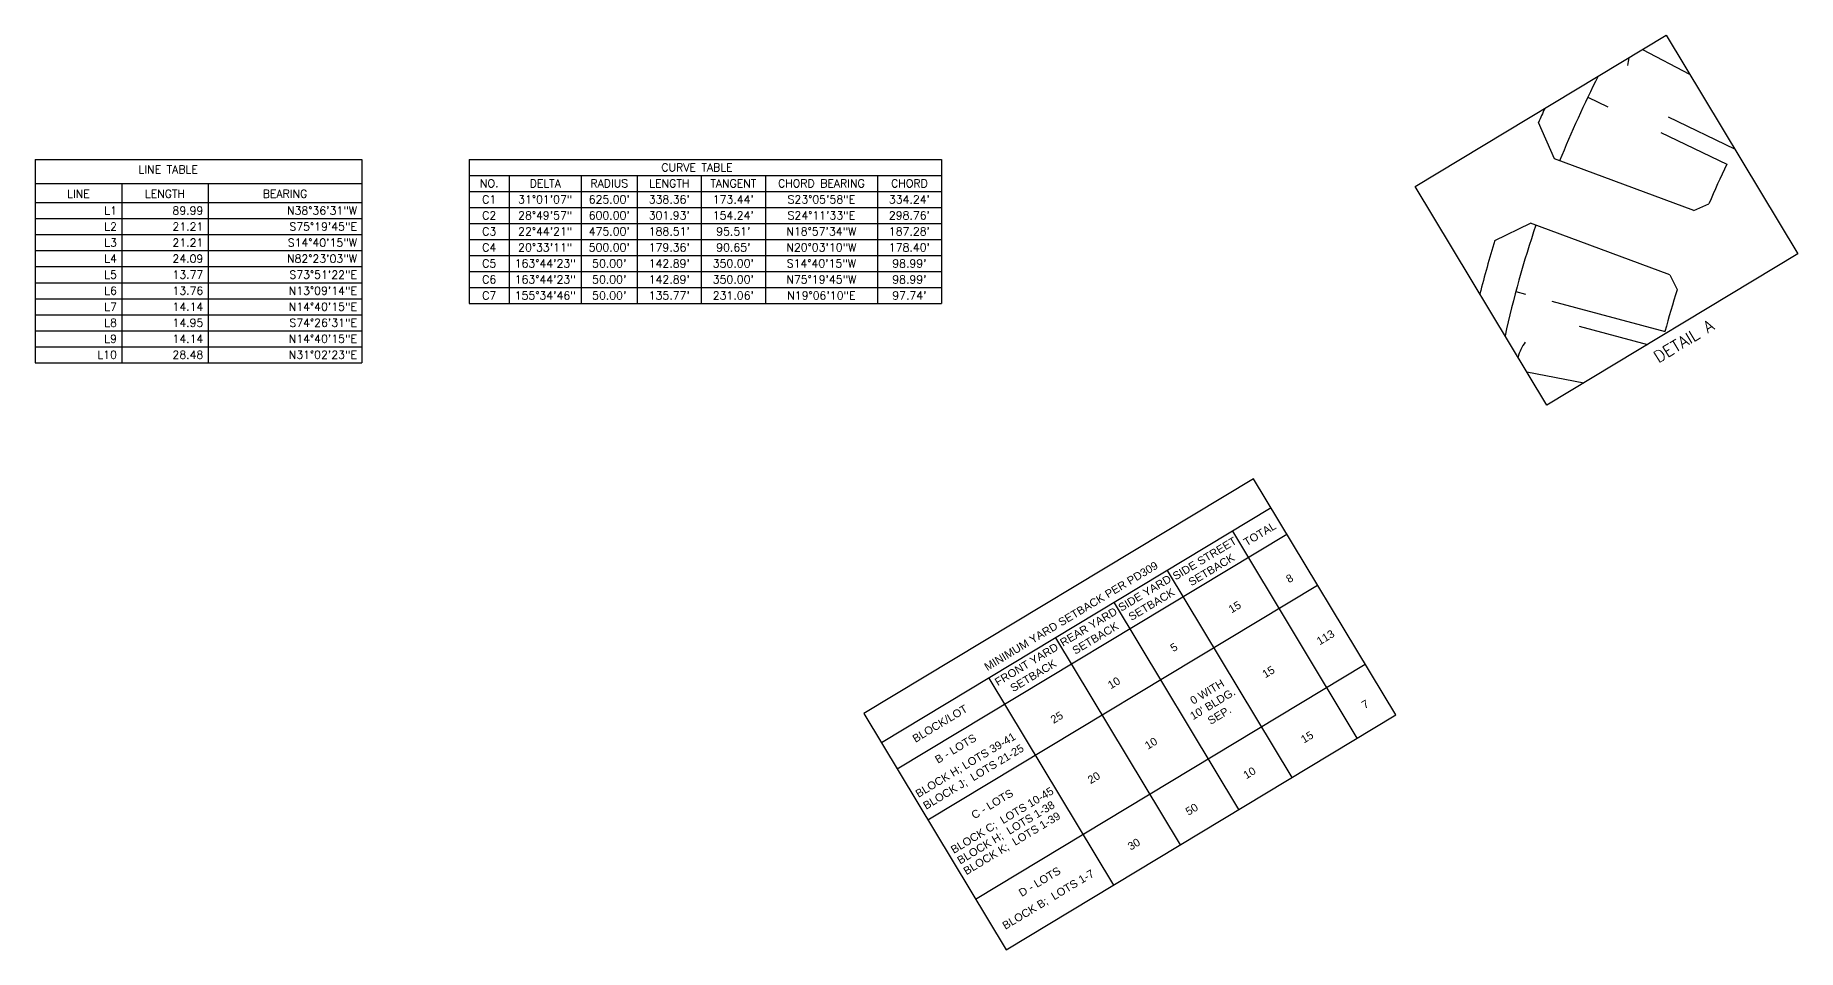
# Model space of a CAD drawing. Header units: feet. Extents: x 23 to 2149517, y -26 to 355304.
# Drawn here: x 2134052 to 2135593, y 340049 to 340848 of the extents above; entities that cross this region are included whole.
import ezdxf

# ---------------------------------------------------------------- set-up
doc = ezdxf.new("R2010")
doc.units = ezdxf.units.FT
doc.header["$MEASUREMENT"] = 0
for name, color, linetype in [('A-EC-CURLEX-MATTING', 6, 'Continuous'), ('xhpc023-pt$0$LINE_TABLE_BORDER', 7, 'Continuous'), ('xhpc023-pt$0$LINE_TABLE_HEADER', 7, 'Continuous'), ('xhpc023-pt$0$LINE_TABLE_TEXT', 7, 'Continuous'), ('xhpc023-pt$0$V-PROP-TABL', 7, 'Continuous'), ('xhpc023-pt$0$V-PROP-TABL-TEXT', 7, 'Continuous'), ('xhpc023-pt$0$xHPC007pt_PHASE1-AMENDED PLT$0$V-RWAY-LINE-N', 6, 'Continuous'), ('xhpc023-pt$0$xHPC007pt_PHASE1-AMENDED PLT$0$V-RWAY-N', 6, 'Continuous'), ('xhpc023-pt$0$xHPC007pt_PHASE1-AMENDED PLT$0$V-SUBD-LINE-N', 6, 'Continuous'), ('xhpc023-pt$0$xHPC007pt_PHASE1-AMENDED PLT$0$V-SUBD-TEXT-N', 6, 'Continuous')]:
    doc.layers.add(name, color=color, linetype=linetype)
doc.styles.add('xhpc023-pt$0$L70', font='simplex.shx', dxfattribs={"height": 7})
doc.styles.add('xhpc023-pt$0$xHPC007pt_PHASE1-AMENDED PLT$0$Standard', font='txt')
doc.styles.add('xhpc023-pt$0$xHPC007pt_PHASE1-AMENDED PLT$0$TEXT140', font='simplex', dxfattribs={"height": 120})

# ---------------------------------------------------------------- blocks, each defined once
blk = doc.blocks.new('xhpc023-pt')
at = {"layer": 'xhpc023-pt$0$LINE_TABLE_BORDER'}
for p, q in [((2134051.6, 340739.5), (2134337.2, 340739.5)), ((2134051.6, 340739.5), (2134051.6, 340718.5)), ((2134337.2, 340739.5), (2134337.2, 340561.7)), ((2134431.1, 340739.5), (2134431.1, 340718.5)), ((2134051.6, 340718.5), (2134337.2, 340718.5)), ((2134051.6, 340718.5), (2134337.2, 340718.5)), ((2134051.6, 340718.5), (2134051.6, 340561.7)), ((2134127.2, 340718.5), (2134127.2, 340561.7)), ((2134202.8, 340718.5), (2134202.8, 340561.7)), ((2134051.6, 340701.7), (2134337.2, 340701.7)), ((2134051.6, 340687.7), (2134337.2, 340687.7)), ((2134051.6, 340673.7), (2134337.2, 340673.7)), ((2134051.6, 340659.7), (2134337.2, 340659.7)), ((2134051.6, 340645.7), (2134337.2, 340645.7)), ((2134051.6, 340631.7), (2134337.2, 340631.7)), ((2134051.6, 340617.7), (2134337.2, 340617.7)), ((2134051.6, 340603.7), (2134337.2, 340603.7)), ((2134051.6, 340589.7), (2134337.2, 340589.7)), ((2134051.6, 340575.7), (2134337.2, 340575.7)), ((2134051.6, 340561.7), (2134337.2, 340561.7))]:
    blk.add_line(p, q, dxfattribs=at)
at = {"layer": 'xhpc023-pt$0$V-PROP-TABL'}
for p, q in [((2134431.1, 340739.5), (2134844.1, 340739.5)), ((2134431.1, 340739.5), (2134431.1, 340725.5)), ((2134844.1, 340739.5), (2134844.1, 340725.5)), ((2134431.1, 340725.5), (2134844.1, 340725.5)), ((2134431.1, 340725.5), (2134844.1, 340725.5)), ((2134431.1, 340725.5), (2134431.1, 340613.5)), ((2134466.1, 340725.5), (2134466.1, 340613.5)), ((2134529.1, 340725.5), (2134529.1, 340613.5)), ((2134578.1, 340725.5), (2134578.1, 340613.5)), ((2134634.1, 340725.5), (2134634.1, 340613.5)), ((2134690.1, 340725.5), (2134690.1, 340613.5)), ((2134788.1, 340725.5), (2134788.1, 340613.5)), ((2134844.1, 340725.5), (2134844.1, 340613.5)), ((2134431.1, 340711.5), (2134844.1, 340711.5)), ((2134431.1, 340697.5), (2134844.1, 340697.5)), ((2134431.1, 340683.5), (2134844.1, 340683.5)), ((2134431.1, 340669.5), (2134844.1, 340669.5)), ((2134431.1, 340655.5), (2134844.1, 340655.5)), ((2134431.1, 340641.5), (2134844.1, 340641.5)), ((2134431.1, 340627.5), (2134844.1, 340627.5)), ((2134431.1, 340613.5), (2134844.1, 340613.5))]:
    blk.add_line(p, q, dxfattribs=at)
at = {"layer": 'xhpc023-pt$0$xHPC007pt_PHASE1-AMENDED PLT$0$V-RWAY-LINE-N'}
blk.add_lwpolyline([(2135593, 340656.9), (2135373.6, 340524.7), (2135258.5, 340715.8), (2135477.9, 340847.9)], close=True, dxfattribs=at)
blk.add_lwpolyline([(2135593, 340656.9), (2135373.6, 340524.7), (2135258.5, 340715.8), (2135477.9, 340847.9)], close=True, dxfattribs=at)
at = {"layer": 'xhpc023-pt$0$xHPC007pt_PHASE1-AMENDED PLT$0$V-RWAY-N', "color": 6}
for p, q in [((2135409.3, 340793.7), (2135426.9, 340785.3)), ((2135409.3, 340793.7), (2135426.9, 340785.3)), ((2135380.1, 340740), (2135366.3, 340771.8)), ((2135380.1, 340740), (2135366.3, 340771.8)), ((2135479.5, 340776.6), (2135537.6, 340748.7)), ((2135479.5, 340776.6), (2135537.6, 340748.7)), ((2135473.2, 340763), (2135531, 340735.2)), ((2135473.2, 340763), (2135531, 340735.2)), ((2135502.1, 340694.8), (2135380.1, 340740)), ((2135502.1, 340694.8), (2135380.1, 340740)), ((2135502.1, 340694.8), (2135515.3, 340700.6)), ((2135502.1, 340694.8), (2135515.3, 340700.6)), ((2135328.1, 340668.7), (2135359.2, 340683.8)), ((2135328.1, 340668.7), (2135359.2, 340683.8)), ((2135481.2, 340638.6), (2135359.2, 340683.8)), ((2135481.2, 340638.6), (2135359.2, 340683.8)), ((2135481.2, 340638.6), (2135487.5, 340625.6)), ((2135481.2, 340638.6), (2135487.5, 340625.6)), ((2135346.5, 340623.9), (2135354.9, 340621.7)), ((2135346.5, 340623.9), (2135354.9, 340621.7)), ((2135377.8, 340615.6), (2135476.9, 340589.1)), ((2135377.8, 340615.6), (2135476.9, 340589.1)), ((2135401.8, 340593.6), (2135461.5, 340577.7)), ((2135401.8, 340593.6), (2135461.5, 340577.7))]:
    blk.add_line(p, q, dxfattribs=at)
for centre, radius, start, end in [((2135484.1, 340818.8), 40, 166.3864, 175.9565), ((2135484.1, 340818.8), 40, 166.3864, 175.9565), ((2136278.8, 340375.1), 965, 153.0738, 157.8939), ((2136278.8, 340375.1), 965, 153.0738, 157.8939), ((2136278.8, 340375.1), 995, 155.7394, 156.508), ((2136278.8, 340375.1), 995, 155.7394, 156.508), ((2136278.8, 340375.1), 830, 154.2891, 156.9137), ((2136278.8, 340375.1), 830, 154.2891, 156.9137), ((2136278.8, 340375.1), 965, 161.4569, 167.4141), ((2136278.8, 340375.1), 965, 161.4569, 167.4141), ((2136278.8, 340375.1), 995, 162.8428, 165.6321), ((2136278.8, 340375.1), 995, 162.8428, 165.6321), ((2136278.8, 340375.1), 830, 162.4371, 165.0617), ((2136278.8, 340375.1), 830, 162.4371, 165.0617), ((2135387, 340556.2), 40, 143.9666, 164.9818), ((2135387, 340556.2), 40, 143.9666, 164.9818)]:
    blk.add_arc(centre, radius, start, end, dxfattribs=at)
at = {"layer": 'xhpc023-pt$0$xHPC007pt_PHASE1-AMENDED PLT$0$V-RWAY-N'}
blk.add_arc((2136278.8, 340375.1), 830, 153.2509, 153.2535, dxfattribs=at)
blk.add_arc((2136278.8, 340375.1), 830, 153.2509, 153.2535, dxfattribs=at)
at = {"layer": 'xhpc023-pt$0$xHPC007pt_PHASE1-AMENDED PLT$0$V-SUBD-LINE-N', "color": 6}
for p, q in [((2135457.3, 340835.6), (2135498.4, 340813.8)), ((2135457.3, 340835.6), (2135498.4, 340813.8)), ((2135356.1, 340553.8), (2135405.9, 340544.2)), ((2135356.1, 340553.8), (2135405.9, 340544.2))]:
    blk.add_line(p, q, dxfattribs=at)
at = {"layer": 'xhpc023-pt$0$xHPC007pt_PHASE1-AMENDED PLT$0$V-SUBD-TEXT-N', "color": 7}
for p, q in [((2135117, 340460.4), (2134776.3, 340255.1)), ((2135117, 340460.4), (2134776.3, 340255.1)), ((2135241.4, 340254), (2135117, 340460.4)), ((2135241.4, 340254), (2135117, 340460.4)), ((2135132.5, 340434.8), (2134791.7, 340229.5)), ((2135132.5, 340434.8), (2134791.7, 340229.5)), ((2135207.7, 340233.7), (2135098.8, 340414.5)), ((2135207.7, 340233.7), (2135098.8, 340414.5)), ((2134832.3, 340162.1), (2135173.1, 340367.4)), ((2134832.3, 340162.1), (2135173.1, 340367.4)), ((2135150.7, 340199.3), (2135041.8, 340380.1)), ((2135150.7, 340199.3), (2135041.8, 340380.1)), ((2134874, 340093), (2135214.7, 340298.3)), ((2134874, 340093), (2135214.7, 340298.3)), ((2134776.3, 340255.1), (2134900.7, 340048.7)), ((2134776.3, 340255.1), (2134900.7, 340048.7)), ((2134900.7, 340048.7), (2135241.4, 340254)), ((2134900.7, 340048.7), (2135241.4, 340254))]:
    blk.add_line(p, q, dxfattribs=at)
for points in [[(2134805.4, 340206.8), (2135146.2, 340412)], [(2134805.4, 340206.8), (2135146.2, 340412)], [(2134995.1, 340352), (2135104, 340171.2)], [(2134995.1, 340352), (2135104, 340171.2)], [(2134943.9, 340321.2), (2135052.8, 340140.3)], [(2134943.9, 340321.2), (2135052.8, 340140.3)], [(2134885.6, 340286), (2134994.5, 340105.2)], [(2134885.6, 340286), (2134994.5, 340105.2)]]:
    blk.add_lwpolyline(points, dxfattribs=at)
at = {"color": 4, "insert": (2135490.7, 340585), "char_height": 10.23, "attachment_point": 2, "rotation": 31.0667, "style": 'xhpc023-pt$0$xHPC007pt_PHASE1-AMENDED PLT$0$TEXT140'}
blk.add_mtext('DETAIL A', dxfattribs=at)
blk.add_mtext('DETAIL A', dxfattribs=at)
at = {"layer": 'xhpc023-pt$0$LINE_TABLE_HEADER', "char_height": 7, "style": 'xhpc023-pt$0$L70'}
for s, insert, width, attachment_point in [('LINE TABLE', (2134141.9, 340734.2), 285.6, 1), ('LINE', (2134089.4, 340705.9), 33.6, 8), ('LENGTH', (2134165, 340705.9), 50.4, 8), ('BEARING', (2134270, 340705.9), 58.8, 8)]:
    blk.add_mtext(s, dxfattribs=dict(at, insert=insert, width=width, attachment_point=attachment_point))
at = {"layer": 'xhpc023-pt$0$LINE_TABLE_TEXT', "char_height": 7, "attachment_point": 3, "style": 'xhpc023-pt$0$L70'}
for s, insert, width in [('L1', (2134123, 340698.2), 14), ('89.99', (2134198.6, 340698.2), 35), ('N38°36\'31"W', (2134333, 340698.2), 77), ('L2', (2134123, 340684.2), 14), ('21.21', (2134198.6, 340684.2), 35), ('S75°19\'45"E', (2134333, 340684.2), 77), ('L3', (2134123, 340670.2), 14), ('21.21', (2134198.6, 340670.2), 35), ('S14°40\'15"W', (2134333, 340670.2), 77), ('L4', (2134123, 340656.2), 14), ('24.09', (2134198.6, 340656.2), 35), ('N82°23\'03"W', (2134333, 340656.2), 77), ('L5', (2134123, 340642.2), 14), ('L6', (2134123, 340628.2), 14), ('13.77', (2134198.6, 340642.2), 35), ('13.76', (2134198.6, 340628.2), 35), ('N13°09\'14"E', (2134333, 340628.2), 77), ('S73°51\'22"E', (2134333, 340642.2), 77), ('L7', (2134123, 340614.2), 14), ('14.14', (2134198.6, 340614.2), 35), ('N14°40\'15"E', (2134333, 340614.2), 77), ('L8', (2134123, 340600.2), 14), ('14.95', (2134198.6, 340600.2), 35), ('S74°26\'31"E', (2134333, 340600.2), 77), ('L9', (2134123, 340586.2), 14), ('14.14', (2134198.6, 340586.2), 35), ('N14°40\'15"E', (2134333, 340586.2), 77), ('L10', (2134123, 340572.2), 21), ('28.48', (2134198.6, 340572.2), 35), ('N31°02\'23"E', (2134333, 340572.2), 77)]:
    blk.add_mtext(s, dxfattribs=dict(at, insert=insert, width=width))
at = {"layer": 'xhpc023-pt$0$V-PROP-TABL-TEXT', "char_height": 7, "style": 'xhpc023-pt$0$L70'}
for s, insert, width, attachment_point in [('CURVE TABLE', (2134599.1, 340736), 413, 1), ('NO.', (2134448.6, 340715), 21, 8), ('DELTA', (2134497.6, 340715), 35, 8), ('RADIUS', (2134553.6, 340715), 42, 8), ('LENGTH', (2134606.1, 340715), 42, 8), ('TANGENT', (2134662.1, 340715), 49, 8), ('CHORD BEARING', (2134739.1, 340715), 91, 8), ('CHORD', (2134816.1, 340715), 35, 8), ('C1', (2134448.6, 340708), 14, 2), ('31°01\'07"', (2134497.6, 340708), 63, 2), ("625.00'", (2134553.6, 340708), 49, 2), ("338.36'", (2134606.1, 340708), 49, 2), ("173.44'", (2134662.1, 340708), 49, 2), ('S23°05\'58"E', (2134739.1, 340708), 77, 2), ("334.24'", (2134816.1, 340708), 49, 2), ('C2', (2134448.6, 340694), 14, 2), ('28°49\'57"', (2134497.6, 340694), 63, 2), ("600.00'", (2134553.6, 340694), 49, 2), ("301.93'", (2134606.1, 340694), 49, 2), ("154.24'", (2134662.1, 340694), 49, 2), ('S24°11\'33"E', (2134739.1, 340694), 77, 2), ("298.76'", (2134816.1, 340694), 49, 2), ('C3', (2134448.6, 340680), 14, 2), ('22°44\'21"', (2134497.6, 340680), 63, 2), ("475.00'", (2134553.6, 340680), 49, 2), ("188.51'", (2134606.1, 340680), 49, 2), ("95.51'", (2134662.1, 340680), 42, 2), ('N18°57\'34"W', (2134739.1, 340680), 77, 2), ("187.28'", (2134816.1, 340680), 49, 2), ('C4', (2134448.6, 340666), 14, 2), ('20°33\'11"', (2134497.6, 340666), 63, 2), ("500.00'", (2134553.6, 340666), 49, 2), ("179.36'", (2134606.1, 340666), 49, 2), ("90.65'", (2134662.1, 340666), 42, 2), ('N20°03\'10"W', (2134739.1, 340666), 77, 2), ("178.40'", (2134816.1, 340666), 49, 2), ('C5', (2134448.6, 340652), 14, 2), ('163°44\'23"', (2134497.6, 340652), 70, 2), ("50.00'", (2134553.6, 340652), 42, 2), ("142.89'", (2134606.1, 340652), 49, 2), ("350.00'", (2134662.1, 340652), 49, 2), ('S14°40\'15"W', (2134739.1, 340652), 77, 2), ("98.99'", (2134816.1, 340652), 42, 2), ('C6', (2134448.6, 340638), 14, 2), ('163°44\'23"', (2134497.6, 340638), 70, 2), ("50.00'", (2134553.6, 340638), 42, 2), ("142.89'", (2134606.1, 340638), 49, 2), ("350.00'", (2134662.1, 340638), 49, 2), ('N75°19\'45"W', (2134739.1, 340638), 77, 2), ("98.99'", (2134816.1, 340638), 42, 2), ('C7', (2134448.6, 340624), 14, 2), ('155°34\'46"', (2134497.6, 340624), 70, 2), ("50.00'", (2134553.6, 340624), 42, 2), ("135.77'", (2134606.1, 340624), 49, 2), ("231.06'", (2134662.1, 340624), 49, 2), ('N19°06\'10"E', (2134739.1, 340624), 77, 2), ("97.74'", (2134816.1, 340624), 42, 2)]:
    blk.add_mtext(s, dxfattribs=dict(at, insert=insert, width=width, attachment_point=attachment_point))
at = {"layer": 'xhpc023-pt$0$xHPC007pt_PHASE1-AMENDED PLT$0$V-SUBD-TEXT-N', "color": 7, "char_height": 6.9, "width": 173.75, "attachment_point": 8, "rotation": 31.0667, "style": 'xhpc023-pt$0$xHPC007pt_PHASE1-AMENDED PLT$0$Standard'}
for s, insert in [('{\\fArial|b0|i0|c0|p34;TOTAL}', (2135124.3, 340409.1)), ('{\\fArial|b0|i0|c0|p34;TOTAL}', (2135124.3, 340409.1)), ('{\\fArial|b0|i0|c0|p34;SIDE STREET\\PSETBACK}', (2135082, 340377.8)), ('{\\fArial|b0|i0|c0|p34;SIDE STREET\\PSETBACK}', (2135082, 340377.8)), ('{\\fArial|b0|i0|c0|p34;MINIMUM YARD SETBACK PER PD309}', (2134959.3, 340337.3)), ('{\\fArial|b0|i0|c0|p34;MINIMUM YARD SETBACK PER PD309}', (2134959.3, 340337.3)), ('{\\fArial|b0|i0|c0|p34;SIDE YARD \\PSETBACK}', (2135029.6, 340347.5)), ('{\\fArial|b0|i0|c0|p34;SIDE YARD \\PSETBACK}', (2135029.6, 340347.5)), ('{\\fArial|b0|i0|c0|p34;8}', (2135150.4, 340370.2)), ('{\\fArial|b0|i0|c0|p34;8}', (2135150.4, 340370.2)), ('{\\fArial|b0|i0|c0|p34;15}', (2135102.4, 340345.2)), ('{\\fArial|b0|i0|c0|p34;15}', (2135102.4, 340345.2)), ('{\\fArial|b0|i0|c0|p34;REAR YARD\\PSETBACK}', (2134980.5, 340318)), ('{\\fArial|b0|i0|c0|p34;REAR YARD\\PSETBACK}', (2134980.5, 340318)), ('{\\fArial|b0|i0|c0|p34;113}', (2135181.8, 340318.7)), ('{\\fArial|b0|i0|c0|p34;113}', (2135181.8, 340318.7)), ('{\\fArial|b0|i0|c0|p34;FRONT YARD\\PSETBACK}', (2134926.2, 340285.2)), ('{\\fArial|b0|i0|c0|p34;FRONT YARD\\PSETBACK}', (2134926.2, 340285.2)), ('{\\fArial|b0|i0|c0|p34;5}', (2135049.2, 340310)), ('{\\fArial|b0|i0|c0|p34;5}', (2135049.2, 340310)), ('{\\fArial|b0|i0|c0|p34;15}', (2135131.9, 340288.5)), ('{\\fArial|b0|i0|c0|p34;15}', (2135131.9, 340288.5)), ('{\\fArial|b0|i0|c0|p34;10}', (2134996.8, 340278.9)), ('{\\fArial|b0|i0|c0|p34;10}', (2134996.8, 340278.9)), ("{\\fArial|b0|i0|c0|p34; 0 WITH\\P10' BLDG.\\PSEP.}", (2135089, 340250.7)), ("{\\fArial|b0|i0|c0|p34; 0 WITH\\P10' BLDG.\\PSEP.}", (2135089, 340250.7)), ('{\\fArial|b0|i0|c0|p34;BLOCK/LOT}', (2134844.6, 340243.3)), ('{\\fArial|b0|i0|c0|p34;BLOCK/LOT}', (2134844.6, 340243.3)), ('{\\fArial|b0|i0|c0|p34;7}', (2135216.5, 340260.3)), ('{\\fArial|b0|i0|c0|p34;7}', (2135216.5, 340260.3)), ('{\\fArial|b0|i0|c0|p34;25}', (2134946.8, 340248.7)), ('{\\fArial|b0|i0|c0|p34;25}', (2134946.8, 340248.7)), ('{\\fArial|b0|i0|c0|p34;BLOCK H; LOTS 39-41}', (2134867.6, 340206.1)), ('{\\fArial|b0|i0|c0|p34;BLOCK H; LOTS 39-41}', (2134867.6, 340206.1)), ('{\\fArial|b0|i0|c0|p34;BLOCK J;  LOTS 21-25}', (2134874.5, 340195.8)), ('{\\fArial|b0|i0|c0|p34;BLOCK J;  LOTS 21-25}', (2134874.5, 340195.8)), ('{\\fArial|b0|i0|c0|p34;B - LOTS}', (2134858.3, 340221.4)), ('{\\fArial|b0|i0|c0|p34;B - LOTS}', (2134858.3, 340221.4)), ('{\\fArial|b0|i0|c0|p34;10}', (2135029.2, 340226.1)), ('{\\fArial|b0|i0|c0|p34;10}', (2135029.2, 340226.1)), ('{\\fArial|b0|i0|c0|p34;15}', (2135165.7, 340231.5)), ('{\\fArial|b0|i0|c0|p34;15}', (2135165.7, 340231.5)), ('{\\fArial|b0|i0|c0|p34;20}', (2134979.2, 340196)), ('{\\fArial|b0|i0|c0|p34;20}', (2134979.2, 340196)), ('{\\fArial|b0|i0|c0|p34;10}', (2135115.3, 340200.2)), ('{\\fArial|b0|i0|c0|p34;10}', (2135115.3, 340200.2)), ('{\\fArial|b0|i0|c0|p34;BLOCK C;  LOTS 10-45}', (2134899.6, 340157.8)), ('{\\fArial|b0|i0|c0|p34;BLOCK C;  LOTS 10-45}', (2134899.6, 340157.8)), ('{\\fArial|b0|i0|c0|p34;C - LOTS}', (2134890.3, 340173)), ('{\\fArial|b0|i0|c0|p34;C - LOTS}', (2134890.3, 340173)), ('{\\fArial|b0|i0|c0|p34;BLOCK H;  LOTS 1-38}', (2134902.9, 340147.1)), ('{\\fArial|b0|i0|c0|p34;BLOCK H;  LOTS 1-38}', (2134902.9, 340147.1)), ('{\\fArial|b0|i0|c0|p34;BLOCK K;  LOTS 1-39}', (2134908.1, 340137.6)), ('{\\fArial|b0|i0|c0|p34;BLOCK K;  LOTS 1-39}', (2134908.1, 340137.6)), ('{\\fArial|b0|i0|c0|p34;50}', (2135064.8, 340168.4)), ('{\\fArial|b0|i0|c0|p34;50}', (2135064.8, 340168.4)), ('{\\fArial|b0|i0|c0|p34;30}', (2135014.2, 340137.9)), ('{\\fArial|b0|i0|c0|p34;30}', (2135014.2, 340137.9)), ('{\\fArial|b0|i0|c0|p34;BLOCK B;  LOTS 1-7}', (2134939.9, 340088.6)), ('{\\fArial|b0|i0|c0|p34;BLOCK B;  LOTS 1-7}', (2134939.9, 340088.6)), ('{\\fArial|b0|i0|c0|p34;D - LOTS}', (2134931.8, 340105.1)), ('{\\fArial|b0|i0|c0|p34;D - LOTS}', (2134931.8, 340105.1))]:
    blk.add_mtext(s, dxfattribs=dict(at, insert=insert))

msp = doc.modelspace()

# ---------------------------------------------------------------- block references
at = {"layer": 'A-EC-CURLEX-MATTING'}
msp.add_blockref('xhpc023-pt', (0, 0), dxfattribs=at)

doc.saveas('drawing.dxf')
